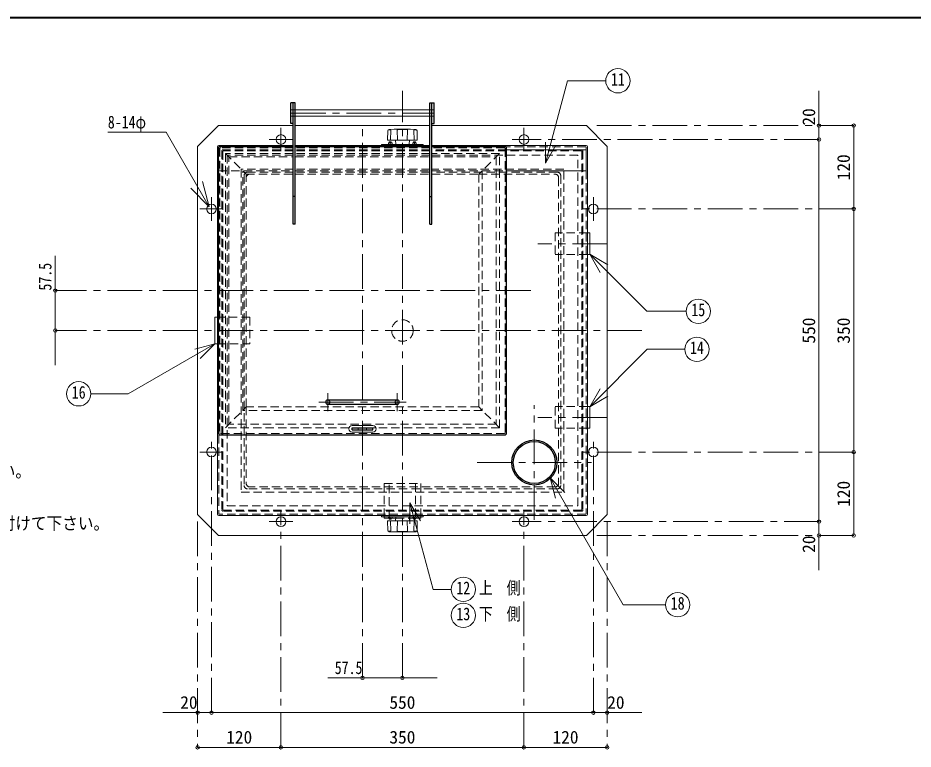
# Model space of a CAD drawing. Units: millimetres at full size, sheet at 1:10; some dimension numbers follow another scale. Extents: x -2123 to 1927, y -1358 to 1452.
# Drawn here: x -652 to 638, y 399 to 1452 of the extents above; entities that cross this region are included whole.
import ezdxf
from ezdxf.enums import TextEntityAlignment as Align

# ---------------------------------------------------------------- set-up
doc = ezdxf.new("R2010")
doc.units = ezdxf.units.MM
doc.header["$LTSCALE"] = 10
doc.header["$PDMODE"] = 32
doc.header["$PDSIZE"] = 5
doc.linetypes.add('CHAIN1', pattern=[8, 5, -1, 1, -1])
doc.linetypes.add('DASHED1', pattern=[1.8, 1.2, -0.6])
doc.layers.add('0-0', color=7, linetype='Continuous', lineweight=18)
doc.styles.add('ＭＳ ゴシック', font='')
doc.styles.get('ＭＳ ゴシック').set_extended_font_data('MS Gothic')

msp = doc.modelspace()

# ---------------------------------------------------------------- linework, layer by layer
at = {"layer": '0-0', "color": 1, "lineweight": 40}
msp.add_line((1927.2, 1451.91), (-2122.8, 1451.91), dxfattribs=at)
at = {"layer": '0-0'}
for p, q in [((108.18, 1242.97), (139.91, 1361.41)), ((139.91, 1361.41), (195.07, 1361.41)), ((-58.3, 1319.41), (-252.3, 1319.41)), ((-58.3, 1310.41), (-252.3, 1310.41)), ((-119.26, 1276.43), (-118.84, 1289.58)), ((-109.56, 1291.9), (-116.95, 1291.51)), ((-114.74, 1275.91), (-114.25, 1290.46)), ((-109.04, 1291.91), (-86.56, 1291.91)), ((-104.66, 1275.91), (-105.14, 1290.46)), ((-90.95, 1275.91), (-90.46, 1290.46)), ((-86.04, 1291.9), (-78.66, 1291.51)), ((-80.87, 1275.91), (-81.35, 1290.46)), ((-76.34, 1276.43), (-76.76, 1289.58)), ((-522.11, 1287.34), (-438.04, 1287.34)), ((-376.15, 1180.14), (-438.04, 1287.34)), ((-364.3, 1266.41), (-364.3, 737.41)), ((-255.3, 1268.41), (-362.3, 1268.41)), ((-58.3, 1268.41), (-252.3, 1268.41)), ((-127.8, 1268.41), (-127.8, 1269.91)), ((-67.8, 1269.91), (-127.8, 1269.91)), ((-118.76, 1275.91), (-76.84, 1275.91)), ((-112.8, 1271.91), (-117.8, 1271.91)), ((-117.8, 1271.91), (-117.8, 1269.91)), ((-115.3, 1271.91), (-115.3, 1269.91)), ((-113.8, 1271.91), (-113.8, 1273.42)), ((-112.8, 1271.91), (-112.8, 1269.91)), ((-107.34, 1270.37), (-107.8, 1275.91)), ((-88.26, 1270.37), (-87.8, 1275.91)), ((-82.8, 1271.91), (-77.8, 1271.91)), ((-82.8, 1271.91), (-82.8, 1269.91)), ((-81.8, 1271.91), (-81.8, 1273.42)), ((-80.3, 1271.91), (-80.3, 1269.91)), ((-77.8, 1271.91), (-77.8, 1269.91)), ((-67.8, 1268.41), (-67.8, 1269.91)), ((166.7, 1268.41), (-55.3, 1268.41)), ((108.18, 1242.97), (108.18, 1272.97)), ((108.18, 1242.97), (123.18, 1268.95)), ((168.7, 1266.41), (168.7, 737.41)), ((52.2, 1261.91), (166.7, 1261.91)), ((166.7, 1261.91), (166.7, 1231.91)), ((52.2, 1231.91), (166.7, 1231.91)), ((-376.15, 1180.14), (-385.86, 1216.36)), ((-376.15, 1180.14), (-402.67, 1206.65)), ((172.2, 1142.41), (168.7, 1142.41)), ((172.2, 1142.41), (172.2, 1111.41)), ((168.7, 1111.41), (172.2, 1111.41)), ((172.02, 1111.61), (198, 1096.61)), ((172.02, 1111.61), (187.02, 1085.63)), ((-367.8, 1020.91), (-364.3, 1020.91)), ((-367.77, 982.94), (-492.72, 910.8)), ((-367.77, 982.94), (-396.75, 975.18)), ((-367.77, 982.94), (-388.99, 961.73)), ((172.03, 892.24), (187.03, 918.22)), ((-546.54, 910.8), (-492.72, 910.8)), ((172.03, 892.24), (198.01, 907.24)), ((168.7, 892.41), (172.2, 892.41)), ((172.2, 861.41), (172.2, 892.41)), ((-170.3, 865.16), (-140.3, 865.16)), ((-170.3, 855.66), (-140.3, 855.66)), ((172.2, 861.41), (168.7, 861.41)), ((114.89, 789.75), (122.65, 760.77)), ((114.89, 789.75), (220.3, 607.17)), ((114.89, 789.75), (136.1, 768.54)), ((-86.95, 753.75), (-86.95, 723.75)), ((-86.95, 753.75), (-71.95, 727.77)), ((166.7, 735.41), (-362.3, 735.41)), ((-127.8, 735.41), (-127.8, 733.91)), ((-67.8, 735.41), (-67.8, 733.91)), ((-67.8, 733.91), (-127.8, 733.91)), ((-119.26, 727.4), (-118.84, 714.25)), ((-118.76, 727.91), (-76.84, 727.91)), ((-117.8, 731.91), (-117.8, 733.91)), ((-112.8, 731.91), (-117.8, 731.91)), ((-115.3, 731.91), (-115.3, 733.91)), ((-114.74, 727.91), (-114.25, 713.37)), ((-113.8, 731.91), (-113.8, 730.4)), ((-112.8, 731.91), (-112.8, 733.91)), ((-107.47, 731.91), (-112.8, 731.91)), ((-107.34, 733.45), (-107.8, 727.91)), ((-104.66, 727.91), (-105.14, 713.37)), ((-90.95, 727.91), (-90.46, 713.37)), ((-88.26, 733.45), (-87.8, 727.91)), ((-82.8, 731.91), (-88.13, 731.91)), ((-82.8, 731.91), (-82.8, 733.91)), ((-82.8, 731.91), (-77.8, 731.91)), ((-81.8, 731.91), (-81.8, 730.4)), ((-80.87, 727.91), (-81.35, 713.37)), ((-80.3, 731.91), (-80.3, 733.91)), ((-77.8, 731.91), (-77.8, 733.91)), ((-76.34, 727.4), (-76.76, 714.25)), ((-109.56, 711.93), (-116.95, 712.32)), ((-109.04, 711.91), (-86.56, 711.91)), ((-86.04, 711.93), (-78.66, 712.32)), ((220.3, 607.17), (281.25, 607.17))]:
    msp.add_line(p, q, dxfattribs=at)
at = {"layer": '0-0', "color": 4, "linetype": 'CHAIN1', "lineweight": 9}
for p, q in [((-97.8, 501.91), (-97.8, 1346.91)), ((-258.3, 1314.91), (-52.3, 1314.91)), ((-272.8, 1293.91), (-272.8, 1259.91)), ((-155.3, 501.91), (-155.3, 1301.91)), ((77.2, 1293.91), (77.2, 1259.91)), ((182.2, 1296.91), (552.2, 1296.91)), ((-289.8, 1276.91), (-255.8, 1276.91)), ((502.2, 1276.91), (60.2, 1276.91)), ((-372.8, 1193.91), (-372.8, 1159.91)), ((177.2, 1193.91), (177.2, 1159.91)), ((-389.8, 1176.91), (-355.8, 1176.91)), ((552.2, 1176.91), (160.2, 1176.91)), ((197.2, 1126.91), (97.2, 1126.91)), ((87.2, 1059.41), (-597.8, 1059.41)), ((247.2, 1001.91), (-597.8, 1001.91)), ((-205.3, 885.91), (-205.3, 911.91)), ((-105.3, 885.91), (-105.3, 911.91)), ((-218.3, 898.91), (-92.3, 898.91)), ((92.2, 729.41), (92.2, 894.41)), ((197.2, 876.91), (97.2, 876.91)), ((-372.8, 451.91), (-372.8, 843.91)), ((177.2, 451.91), (177.2, 843.91)), ((-389.8, 826.91), (-355.8, 826.91)), ((552.2, 826.91), (160.2, 826.91)), ((9.7, 811.91), (174.7, 811.91)), ((-272.8, 401.91), (-272.8, 743.91)), ((77.2, 401.91), (77.2, 743.91)), ((-392.8, 726.91), (-392.8, 401.91)), ((-289.8, 726.91), (-255.8, 726.91)), ((502.2, 726.91), (60.2, 726.91)), ((197.2, 726.91), (197.2, 401.91)), ((182.2, 706.91), (552.2, 706.91))]:
    msp.add_line(p, q, dxfattribs=at)
at = {"layer": '0-0', "color": 4, "lineweight": 9}
for p, q in [((502.2, 1346.91), (502.2, 1276.91)), ((-362.8, 1296.91), (-392.8, 1266.91)), ((-255.3, 1296.91), (-362.8, 1296.91)), ((-58.3, 1296.91), (-252.3, 1296.91)), ((167.2, 1296.91), (-55.3, 1296.91)), ((167.2, 1296.91), (197.2, 1266.91)), ((552.2, 1296.91), (552.2, 1176.91)), ((502.2, 1276.91), (502.2, 726.91)), ((-392.8, 1266.91), (-392.8, 736.91)), ((197.2, 1266.91), (197.2, 736.91)), ((552.2, 1176.91), (552.2, 826.91)), ((-597.8, 1109.41), (-597.8, 951.91)), ((-135.79, 861.91), (-140.3, 861.91)), ((552.2, 706.91), (552.2, 826.91)), ((-362.8, 706.91), (-392.8, 736.91)), ((167.2, 706.91), (197.2, 736.91)), ((-124.3, 733.91), (-124.3, 731.91)), ((-117.8, 731.91), (-124.3, 731.91)), ((-71.3, 731.91), (-77.8, 731.91)), ((-71.3, 733.91), (-71.3, 731.91)), ((502.2, 656.91), (502.2, 726.91)), ((167.2, 706.91), (-362.8, 706.91)), ((-205.3, 501.91), (-47.8, 501.91)), ((-442.8, 451.91), (-372.8, 451.91)), ((177.2, 451.91), (-372.8, 451.91)), ((247.2, 451.91), (177.2, 451.91)), ((-392.8, 401.91), (-272.8, 401.91)), ((77.2, 401.91), (-272.8, 401.91)), ((197.2, 401.91), (77.2, 401.91))]:
    msp.add_line(p, q, dxfattribs=at)
at = {"layer": '0-0', "color": 5, "lineweight": 25}
for p, q in [((-258.3, 1299.91), (-258.3, 1329.91)), ((-252.3, 1329.91), (-258.3, 1329.91)), ((-255.3, 1154.91), (-255.3, 1329.91)), ((-252.3, 1154.91), (-252.3, 1329.91)), ((-58.3, 1329.91), (-52.3, 1329.91)), ((-58.3, 1154.91), (-58.3, 1329.91)), ((-55.3, 1154.91), (-55.3, 1329.91)), ((-52.3, 1299.91), (-52.3, 1329.91)), ((-255.3, 1299.91), (-258.3, 1299.91)), ((-55.3, 1299.91), (-52.3, 1299.91)), ((-362.8, 853.91), (-362.8, 1264.91)), ((-360.8, 1266.91), (-255.3, 1266.91)), ((-252.3, 1266.91), (-58.3, 1266.91)), ((-55.3, 1266.91), (50.2, 1266.91)), ((52.2, 853.91), (52.2, 1264.91)), ((-252.3, 1194.91), (-255.3, 1194.91)), ((-58.3, 1194.91), (-55.3, 1194.91)), ((-252.3, 1154.91), (-255.3, 1154.91)), ((-58.3, 1154.91), (-55.3, 1154.91)), ((-205.3, 901.91), (-105.3, 901.91)), ((-205.3, 895.91), (-105.3, 895.91)), ((-360.8, 851.91), (50.2, 851.91)), ((-170.3, 861.91), (-140.3, 861.91)), ((-170.3, 858.91), (-170.3, 861.91)), ((-170.3, 858.91), (-140.3, 858.91)), ((-140.3, 858.91), (-140.3, 861.91))]:
    msp.add_line(p, q, dxfattribs=at)
at = {"layer": '0-0', "color": 4, "linetype": 'DASHED1', "lineweight": 9}
for p, q in [((-258.3, 1319.41), (-252.3, 1319.41)), ((-58.3, 1319.41), (-52.3, 1319.41)), ((-258.3, 1310.41), (-252.3, 1310.41)), ((-58.3, 1310.41), (-52.3, 1310.41)), ((-362.3, 1265.41), (-362.3, 738.41)), ((-255.3, 1266.41), (-361.3, 1266.41)), ((-58.3, 1266.41), (-252.3, 1266.41)), ((165.7, 1266.41), (-55.3, 1266.41)), ((166.7, 1265.41), (166.7, 1261.91)), ((-255.3, 1261.91), (-362.3, 1261.91)), ((-357.8, 1260.41), (-357.8, 743.41)), ((-356.3, 1259.66), (-356.3, 744.16)), ((-255.3, 1260.41), (-355.55, 1260.41)), ((-350.3, 1254.41), (-350.3, 749.41)), ((-255.3, 1254.41), (-350.3, 1254.41)), ((-347.8, 866.91), (-347.8, 1251.91)), ((-347.8, 1251.91), (-255.3, 1251.91)), ((-58.3, 1261.91), (-252.3, 1261.91)), ((-58.3, 1260.41), (-252.3, 1260.41)), ((-58.3, 1254.41), (-252.3, 1254.41)), ((-252.3, 1251.91), (-58.3, 1251.91)), ((52.2, 1261.91), (-55.3, 1261.91)), ((159.95, 1260.41), (-55.3, 1260.41)), ((154.7, 1254.41), (-55.3, 1254.41)), ((-55.3, 1251.91), (37.2, 1251.91)), ((37.2, 1251.91), (37.2, 866.91)), ((160.7, 1259.66), (160.7, 744.16)), ((162.2, 1260.41), (162.2, 743.41)), ((-362.3, 1231.91), (-255.3, 1231.91)), ((-330.3, 1234.41), (-330.3, 769.41)), ((-255.3, 1234.41), (-330.3, 1234.41)), ((-255.3, 1229.91), (-320.8, 1229.91)), ((-58.3, 1234.41), (-252.3, 1234.41)), ((-252.3, 1231.91), (-58.3, 1231.91)), ((-58.3, 1229.91), (-252.3, 1229.91)), ((134.7, 1234.41), (-55.3, 1234.41)), ((-55.3, 1231.91), (52.2, 1231.91)), ((125.2, 1229.91), (-55.3, 1229.91)), ((12.2, 1226.91), (122.2, 1226.91)), ((17.2, 1231.91), (17.2, 886.91)), ((166.7, 1231.91), (166.7, 738.41)), ((-325.8, 1224.91), (-325.8, 778.91)), ((127.2, 1221.91), (127.2, 781.91)), ((130.2, 1224.91), (130.2, 778.91)), ((122.2, 1142.41), (122.2, 1111.41)), ((168.7, 1142.41), (122.2, 1142.41)), ((168.7, 1111.41), (122.2, 1111.41)), ((-317.8, 1020.91), (-364.3, 1020.91)), ((-317.8, 1020.91), (-317.8, 982.91)), ((-364.3, 982.91), (-317.8, 982.91)), ((-322.8, 891.91), (-322.8, 781.91)), ((168.7, 892.41), (122.2, 892.41)), ((122.2, 861.41), (122.2, 892.41)), ((37.2, 866.91), (-347.8, 866.91)), ((168.7, 861.41), (122.2, 861.41)), ((125.2, 773.91), (-320.8, 773.91)), ((122.2, 776.91), (-317.8, 776.91)), ((-124.3, 781.91), (-71.3, 781.91)), ((-124.3, 781.91), (-124.3, 733.91)), ((-116.8, 731.91), (-116.8, 781.91)), ((-78.8, 781.91), (-78.8, 731.91)), ((-71.3, 781.91), (-71.3, 733.91)), ((165.7, 737.41), (-361.3, 737.41)), ((160.7, 741.91), (-356.3, 741.91)), ((159.95, 743.41), (-355.55, 743.41)), ((-107.47, 731.91), (-88.13, 731.91))]:
    msp.add_line(p, q, dxfattribs=at)
at = {"layer": '0-0', "linetype": 'DASHED1'}
for p, q in [((-360.8, 1263.91), (-360.8, 854.91)), ((-255.3, 1264.91), (-359.8, 1264.91)), ((-58.3, 1264.91), (-252.3, 1264.91)), ((49.2, 1264.91), (-55.3, 1264.91)), ((50.2, 1263.91), (50.2, 854.91)), ((-352.8, 1256.91), (-322.8, 1226.91)), ((-255.3, 1256.91), (-352.8, 1256.91)), ((-58.3, 1256.91), (-252.3, 1256.91)), ((42.2, 1256.91), (-55.3, 1256.91)), ((42.2, 1256.91), (12.2, 1226.91)), ((42.2, 861.91), (42.2, 1256.91)), ((-322.8, 891.91), (-322.8, 1226.91)), ((-322.8, 1226.91), (-255.3, 1226.91)), ((-252.3, 1226.91), (-58.3, 1226.91)), ((-55.3, 1226.91), (12.2, 1226.91)), ((12.2, 1226.91), (12.2, 891.91)), ((12.2, 891.91), (-322.8, 891.91)), ((42.2, 861.91), (12.2, 891.91)), ((49.2, 853.91), (-359.8, 853.91)), ((-174.81, 861.91), (-352.8, 861.91)), ((-161.3, 861.91), (-161.3, 858.91)), ((-149.3, 861.91), (-149.3, 858.91)), ((42.2, 861.91), (-135.79, 861.91))]:
    msp.add_line(p, q, dxfattribs=at)
at = {"layer": '0-0'}
for points in [[(-116.8, 1271.91), (-116.8, 1273.42), (-113.8, 1273.42)], [(-78.8, 1271.91), (-78.8, 1273.42), (-81.8, 1273.42)], [(172.02, 1111.61), (254.04, 1029.59), (310.91, 1029.59)], [(-364.3, 982.91), (-367.8, 982.91), (-367.8, 1020.91)], [(172.03, 892.24), (254.72, 974.93), (308.88, 974.93)], [(-86.95, 753.75), (-53.62, 629.35), (-27.64, 629.35)], [(-116.8, 731.91), (-116.8, 730.4), (-113.8, 730.4)], [(-78.8, 731.91), (-78.8, 730.4), (-81.8, 730.4)]]:
    msp.add_lwpolyline(points, dxfattribs=at)
at = {"layer": '0-0', "linetype": 'DASHED1'}
msp.add_lwpolyline([(-352.8, 1256.91), (-352.8, 861.91), (-322.8, 891.91)], dxfattribs=at)
at = {"layer": '0-0', "color": 4, "linetype": 'DASHED1', "lineweight": 9}
for points in [[(-350.3, 749.41), (154.7, 749.41), (154.7, 1254.41)], [(-330.3, 769.41), (134.7, 769.41), (134.7, 1234.41)], [(17.2, 886.91), (-327.8, 886.91), (-327.8, 1231.91)]]:
    msp.add_lwpolyline(points, dxfattribs=at)
at = {"layer": '0-0'}
for centre in [(212.57, 1361.41), (328.41, 1029.59), (326.38, 974.93), (-564.04, 910.8), (-10.14, 629.35), (298.75, 607.17), (-10.14, 591.85)]:
    msp.add_circle(centre, 17.5, dxfattribs=at)
at = {"layer": '0-0', "color": 4, "lineweight": 9}
for centre in [(-272.8, 1276.91), (77.2, 1276.91), (-372.8, 1176.91), (177.2, 1176.91), (-372.8, 826.91), (177.2, 826.91), (-272.8, 726.91), (77.2, 726.91)]:
    msp.add_circle(centre, 7, dxfattribs=at)
at = {"layer": '0-0', "color": 4, "linetype": 'DASHED1', "lineweight": 9}
msp.add_circle((-97.8, 1001.91), 15.5, dxfattribs=at)
at = {"layer": '0-0', "color": 5, "lineweight": 25}
for radius in [32.5, 30.25]:
    msp.add_circle((92.2, 811.91), radius, dxfattribs=at)
at = {"layer": '0-0'}
for centre, radius, start, end in [((-116.84, 1289.51), 2, 93.01913, 178.15415), ((-117.31, 1288.84), 2.07, 93.02757, 128.73305), ((-117.23, 1280.96), 9.96, 72.62002, 91.09064), ((-109.04, 1281.91), 10, 90, 93.01913), ((-104.64, 1290.48), 0.5, 97.29873, 181.90915), ((-97.8, 1237.08), 54.34, 82.70127, 97.29873), ((-90.96, 1290.48), 0.5, 358.09085, 82.70127), ((-86.56, 1281.91), 10, 86.98087, 90), ((-78.38, 1280.96), 9.96, 88.90936, 107.37998), ((-78.76, 1289.51), 2, 1.84585, 86.98087), ((-78.3, 1288.84), 2.07, 51.26695, 86.97243), ((-362.3, 1266.41), 2, 90, 180), ((-118.76, 1276.41), 0.5, 178.15415, 270), ((-106.84, 1270.41), 0.5, 184.76364, 270), ((-88.76, 1270.41), 0.5, 270, 355.23636), ((-76.84, 1276.41), 0.5, 270, 1.84585), ((166.7, 1266.41), 2, 0, 90), ((-170.3, 860.41), 4.75, 90, 270), ((-140.3, 860.41), 4.75, 270, 90), ((-362.3, 737.41), 2, 180, 270), ((166.7, 737.41), 2, 270, 0), ((-118.76, 727.41), 0.5, 90, 181.84585), ((-106.84, 733.41), 0.5, 90, 175.23636), ((-88.76, 733.41), 0.5, 4.76364, 90), ((-76.84, 727.41), 0.5, 358.15415, 90), ((-116.84, 714.31), 2, 181.84585, 266.98087), ((-117.31, 714.98), 2.07, 231.26695, 266.97243), ((-117.23, 722.87), 9.96, 268.90936, 287.37998), ((-109.04, 721.91), 10, 266.98087, 270), ((-104.64, 713.35), 0.5, 178.09085, 262.70127), ((-97.8, 766.75), 54.34, 262.70127, 277.29873), ((-90.96, 713.35), 0.5, 277.29873, 1.90915), ((-86.56, 721.91), 10, 270, 273.01913), ((-78.38, 722.87), 9.96, 252.62002, 271.09064), ((-78.76, 714.31), 2, 273.01913, 358.15415), ((-78.3, 714.98), 2.07, 273.02757, 308.73305)]:
    msp.add_arc(centre, radius, start, end, dxfattribs=at)
at = {"layer": '0-0', "color": 5, "lineweight": 25}
for centre, radius, start, end in [((-360.8, 1264.91), 2, 90, 180), ((50.2, 1264.91), 2, 0, 90), ((-205.3, 898.91), 3, 90, 270), ((-105.3, 898.91), 3, 270, 90), ((-360.8, 853.91), 2, 180, 270), ((50.2, 853.91), 2, 270, 0)]:
    msp.add_arc(centre, radius, start, end, dxfattribs=at)
at = {"layer": '0-0', "color": 4, "linetype": 'DASHED1', "lineweight": 9}
for centre, radius, start, end in [((-361.3, 1265.41), 1, 90, 180), ((165.7, 1265.41), 1, 0, 90), ((-356.3, 1260.41), 1.5, 90, 180), ((-355.55, 1259.66), 0.75, 90, 180), ((159.95, 1259.66), 0.75, 0, 90), ((160.7, 1260.41), 1.5, 0, 90), ((-320.8, 1224.91), 5, 90, 180), ((-317.8, 1221.91), 5, 90, 180), ((122.2, 1221.91), 5, 0, 90), ((125.2, 1224.91), 5, 0, 90), ((-320.8, 778.91), 5, 180, 270), ((-317.8, 781.91), 5, 180, 270), ((122.2, 781.91), 5, 270, 0), ((125.2, 778.91), 5, 270, 0), ((-361.3, 738.41), 1, 180, 270), ((-356.3, 743.41), 1.5, 180, 270), ((-355.55, 744.16), 0.75, 180, 270), ((159.95, 744.16), 0.75, 270, 0), ((160.7, 743.41), 1.5, 270, 0), ((165.7, 738.41), 1, 270, 0)]:
    msp.add_arc(centre, radius, start, end, dxfattribs=at)
at = {"layer": '0-0', "linetype": 'DASHED1'}
for centre, radius, start, end in [((-359.8, 1263.91), 1, 90, 180), ((49.2, 1263.91), 1, 0, 90), ((-205.3, 898.91), 3, 270, 90), ((-105.3, 898.91), 3, 90, 270), ((-359.8, 854.91), 1, 180, 270), ((49.2, 854.91), 1, 270, 0)]:
    msp.add_arc(centre, radius, start, end, dxfattribs=at)
at = {"layer": '0-0', "color": 1}
for p in [(502.2, 1296.91), (552.2, 1296.91), (502.2, 1276.91), (552.2, 1176.91), (-597.8, 1059.41), (-597.8, 1001.91), (552.2, 826.91), (502.2, 726.91), (502.2, 706.91), (552.2, 706.91), (-155.3, 501.91), (-97.8, 501.91), (-392.8, 451.91), (-372.8, 451.91), (177.2, 451.91), (197.2, 451.91), (-392.8, 401.91), (-272.8, 401.91), (77.2, 401.91), (197.2, 401.91)]:
    msp.add_point(p, dxfattribs=at)

# ---------------------------------------------------------------- texts
at = {"layer": '0-0', "style": 'ＭＳ ゴシック'}
for s, width, p in [('11', 0.8, (202.57, 1348.91)), ('8-14φ', 0.8, (-522.11, 1287.34)), ('15', 0.8, (318.41, 1017.09)), ('14', 0.8, (316.38, 962.43)), ('16', 0.8, (-574.04, 898.3)), ('○ 配管ねじ込み時はタンク側ソケット部を十分保護して行って下さい。', 0.9, (-1364.05, 784.83)), ('○ 配管は必ずフレキシブルジョイントをタンク側に近い位置に取り付けて下さい。', 0.9, (-1364.05, 709.83)), ('12', 0.8, (-20.14, 616.85)), ('上\u3000側', 0.8, (12.36, 616.85)), ('18', 0.8, (288.75, 594.67)), ('13', 0.8, (-20.14, 579.35)), ('下\u3000側', 0.8, (12.36, 579.35)), ('57.5', 0.8, (-195.3, 501.91))]:
    msp.add_text(s, height=18.33, dxfattribs=dict(at, width=width)).set_placement(p, align=Align.BOTTOM_LEFT)
for s, p in [('20', (502.2, 1296.91)), ('120', (552.2, 1218.16)), ('550', (502.2, 983.16)), ('350', (552.2, 983.16)), ('120', (552.2, 748.16)), ('20', (502.2, 681.91))]:
    msp.add_text(s, height=18.33, rotation=90, dxfattribs=at).set_placement(p, align=Align.BOTTOM_LEFT)
at = {"layer": '0-0', "style": 'ＭＳ ゴシック', "width": 0.8}
msp.add_text('57.5', height=18.33, rotation=90, dxfattribs=at).set_placement((-597.8, 1059.41), align=Align.BOTTOM_LEFT)
at = {"layer": '0-0', "style": 'ＭＳ ゴシック'}
for s, p in [('20', (-417.8, 451.91)), ('550', (-116.55, 451.91)), ('20', (197.2, 451.91)), ('120', (-351.55, 401.91)), ('350', (-116.55, 401.91)), ('120', (118.45, 401.91))]:
    msp.add_text(s, height=18.33, dxfattribs=at).set_placement(p, align=Align.BOTTOM_LEFT)

doc.saveas('drawing.dxf')
